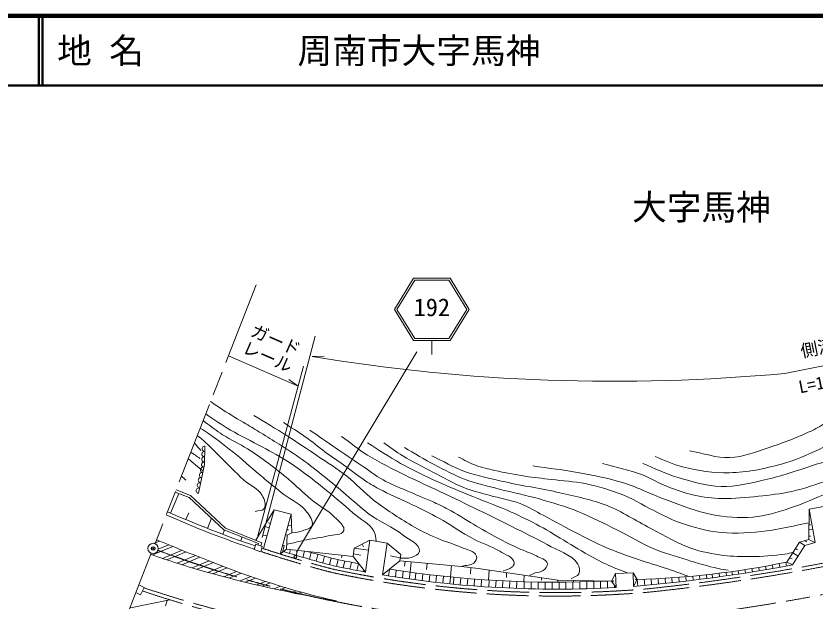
# Model space of a CAD drawing. Units: millimetres, scale not verified. Extents: x 40000 to 680003, y 20000 to 380002.
# Drawn here: x 364454 to 479594, y 295677 to 380002 of the extents above; entities that cross this region are included whole.
import ezdxf
from ezdxf.enums import TextEntityAlignment as Align

# ---------------------------------------------------------------- set-up
doc = ezdxf.new("R2010")
doc.units = ezdxf.units.MM
doc.header["$LTSCALE"] = 1000
doc.header["$PDMODE"] = 32
doc.header["$PDSIZE"] = 500
doc.linetypes.add('CHAIN', pattern=[18.5, 12, -1.5, 3.5, -1.5])
doc.linetypes.add('DASHED', pattern=[7.5, 6, -1.5])
for name, color, linetype, lineweight in [('M-BGD', 7, 'Continuous', 13), ('M-BGD-OTRS1', 7, 'DASHED', 13), ('M-BMK', 2, 'CHAIN', 13), ('M-BMK-SRVR', 3, 'Continuous', 13), ('M-STR-HTXT', 7, 'Continuous', 13), ('M-STR-STRC', 7, 'Continuous', 13), ('M-TTL', 2, 'Continuous', 140), ('M-TTL-LINE', 7, 'Continuous', 50), ('M-TTL-TXT', 7, 'Continuous', 50)]:
    doc.layers.add(name, color=color, linetype=linetype, lineweight=lineweight)
doc.layers.add('M-BMK-HTXT', color=7, linetype='Continuous')
doc.layers.add('M-OTRS', color=7, linetype='Continuous')
doc.styles.add('ＭＳ ゴシック', font='')
doc.styles.get('ＭＳ ゴシック').set_extended_font_data('MS Gothic')

# ---------------------------------------------------------------- blocks, each defined once
blk = doc.blocks.new('ﾌﾟﾛｯﾄﾏｰｸ-02')
at = {"color": 3, "linetype": 'Continuous', "lineweight": 13}
blk.add_circle((0, 0), 0.5, dxfattribs=at)
blk = doc.blocks.new('ﾌﾟﾛｯﾄﾏｰｸ-01')
at = {"color": 6}
blk.add_point((0, 0), dxfattribs=at)

msp = doc.modelspace()

# ---------------------------------------------------------------- linework, layer by layer
at = {"layer": 'M-BGD'}
for p, q in [((391678, 318000), (391599, 315345)), ((391599, 315345), (390734, 311211)), ((387918, 311169), (386731, 308352)), ((387392, 311372), (387384, 311375)), ((389405, 310594), (387392, 311372)), ((387530, 311695), (387521, 311701)), ((389594, 310897), (387530, 311694)), ((394654, 306192), (389594, 310897)), ((394415, 305936), (389405, 310594)), ((401651, 308825), (399018, 304426)), ((401651, 308825), (400105, 303227)), ((401651, 308825), (404121, 308187)), ((478732, 308920), (478681, 304543)), ((478732, 308920), (481128, 309349)), ((478732, 308920), (479592, 304114)), ((389348, 308402), (388948, 307405)), ((392620, 307606), (392037, 306150)), ((404121, 308187), (402534, 302443)), ((404121, 308187), (404186, 305493)), ((391550, 306416), (391540, 306347)), ((400227, 306445), (400928, 306208)), ((400852, 306934), (401108, 306858)), ((403674, 306572), (404160, 306534)), ((478705, 306653), (478933, 306658)), ((394498, 305930), (394274, 305289)), ((399421, 303965), (394415, 305936)), ((399870, 304082), (394654, 306192)), ((400113, 305165), (400612, 305064)), ((403310, 305253), (403527, 305183)), ((403527, 305183), (403425, 303156)), ((403506, 305961), (403736, 305934)), ((404186, 305493), (403527, 305183)), ((478697, 305948), (479249, 306031)), ((397030, 304907), (396837, 304351)), ((399740, 303621), (399870, 304082)), ((415457, 304432), (413203, 303296)), ((415457, 304432), (414805, 299859)), ((415457, 304432), (417930, 304029)), ((417930, 304029), (417275, 299433)), ((417930, 304029), (419897, 302363)), ((475519, 301281), (477367, 304136)), ((477367, 304136), (478681, 304543)), ((477367, 304136), (478150, 303668)), ((478146, 304377), (478370, 304220)), ((478150, 303668), (479592, 304114)), ((478681, 304543), (479554, 304102)), ((478687, 305046), (478944, 305035)), ((398760, 303123), (398993, 303884)), ((399715, 302786), (398760, 303123)), ((399948, 303547), (398993, 303884)), ((399362, 303754), (399421, 303965)), ((399715, 302786), (399948, 303547)), ((403425, 303156), (402534, 302443)), ((403116, 303664), (402875, 302693)), ((402894, 303747), (403166, 303702)), ((403425, 303156), (413034, 302106)), ((404005, 303093), (403869, 302548)), ((405008, 302983), (404816, 302210)), ((406011, 302873), (405786, 301968)), ((413203, 303296), (413034, 302106)), ((413203, 303296), (415255, 303016)), ((414330, 303864), (414521, 303482)), ((478150, 303668), (476343, 300879)), ((476791, 303245), (477076, 303045)), ((406991, 302671), (406750, 301700)), ((407954, 302400), (407713, 301430)), ((408919, 302136), (408678, 301165)), ((409885, 301878), (409644, 300908)), ((411460, 302278), (411373, 301878)), ((413034, 302106), (414805, 299859)), ((413088, 302488), (414140, 302267)), ((418436, 302179), (419832, 301909)), ((419897, 302363), (419767, 301456)), ((475926, 301910), (476319, 301738)), ((476387, 302622), (477171, 302157)), ((410859, 301647), (410617, 300676)), ((411839, 301446), (411597, 300474)), ((412821, 301250), (412579, 300279)), ((413804, 301061), (413562, 300089)), ((419767, 301456), (417275, 299433)), ((419767, 301456), (428640, 300664)), ((420532, 301388), (420439, 300688)), ((421398, 301310), (421234, 299845)), ((423694, 301106), (423632, 300228)), ((427214, 300792), (427052, 299151)), ((428640, 300664), (431074, 300355)), ((471475, 300520), (471558, 300035)), ((472460, 300693), (472544, 300200)), ((473444, 300873), (473529, 300370)), ((474426, 301062), (474514, 300544)), ((475407, 301258), (475498, 300722)), ((475519, 301281), (476343, 300879)), ((414600, 300119), (414547, 299906)), ((418259, 300231), (418153, 299292)), ((419254, 300133), (419142, 299138)), ((420244, 299986), (420132, 298992)), ((421234, 299845), (421123, 298851)), ((422085, 299730), (421987, 298734)), ((423077, 299601), (422979, 298605)), ((424070, 299479), (423972, 298483)), ((430019, 300489), (429963, 299619)), ((431074, 300355), (442541, 298660)), ((432640, 300124), (432538, 298701)), ((435147, 299753), (435117, 299064)), ((437671, 299380), (437622, 298460)), ((450862, 299645), (450251, 298547)), ((450862, 299645), (453373, 299746)), ((450862, 299645), (450950, 297623)), ((453373, 299746), (453943, 298773)), ((453373, 299746), (453459, 297782)), ((463966, 299466), (464003, 298916)), ((464785, 299558), (464845, 299028)), ((465778, 299678), (465836, 299164)), ((466770, 299805), (466827, 299304)), ((467631, 299922), (467710, 299433)), ((468512, 300048), (468594, 299565)), ((469501, 300197), (469583, 299717)), ((470489, 300355), (470571, 299874)), ((425064, 299363), (424966, 298368)), ((426058, 299254), (425960, 298259)), ((427052, 299151), (426955, 298156)), ((427554, 299102), (427482, 298104)), ((428549, 299009), (428477, 298011)), ((429546, 298922), (429474, 297925)), ((430543, 298842), (430471, 297845)), ((431540, 298768), (431468, 297771)), ((432628, 298695), (432575, 297697)), ((433626, 298635), (433573, 297637)), ((434625, 298582), (434572, 297583)), ((435623, 298535), (435570, 297536)), ((436623, 298494), (436570, 297495)), ((437706, 298457), (437705, 297457)), ((438706, 298430), (438705, 297430)), ((439706, 298409), (439705, 297409)), ((440170, 299011), (440164, 298668)), ((440706, 298395), (440705, 297395)), ((441706, 298388), (441705, 297388)), ((442541, 298660), (442527, 298386)), ((442541, 298660), (450251, 298547)), ((442706, 298387), (442705, 297387)), ((443706, 298392), (443705, 297392)), ((444706, 298404), (444705, 297404)), ((444800, 298627), (444798, 298405)), ((445706, 298422), (445705, 297422)), ((446706, 298447), (446705, 297446)), ((446706, 298599), (446706, 298447)), ((447706, 298478), (447705, 297478)), ((448706, 298516), (448705, 297515)), ((449706, 298555), (449705, 297559)), ((450251, 298547), (450950, 297623)), ((450251, 298547), (450607, 298521)), ((453943, 298773), (453459, 297782)), ((453943, 298773), (453681, 298774)), ((453989, 298774), (454054, 297833)), ((454990, 298807), (455051, 297922)), ((455989, 298849), (456047, 298015)), ((456988, 298898), (457042, 298112)), ((457986, 298955), (458038, 298214)), ((458984, 299020), (459033, 298320)), ((459982, 299093), (460027, 298430)), ((460978, 299174), (461022, 298545)), ((461975, 299263), (462016, 298664)), ((462970, 299360), (463010, 298788)), ((382165, 298012), (382917, 297636)), ((382917, 297636), (382381, 296563)), ((450705, 297946), (450705, 297610)), ((381726, 296890), (382381, 296563)), ((386633, 295854), (380942, 294686)), ((386236, 295772), (386014, 294999))]:
    msp.add_line(p, q, dxfattribs=at)
msp.add_circle((404709, 302050), 200, dxfattribs=at)
for centre, radius, start, end in [((391649, 317618), 383, 85.69666, 270.90367), ((391626, 316854), 383, 85.69666, 270.90367), ((391576, 315328), 381, 84.91986, 261.0352), ((391604, 316090), 383, 85.69666, 270.90367), ((391421, 314581), 383, 75.57656, 260.78356), ((391108, 313085), 383, 75.57656, 260.78356), ((391265, 313833), 383, 75.57656, 260.78356), ((390952, 312337), 383, 75.57656, 260.78356), ((390795, 311588), 383, 75.57656, 260.78356), ((449427, 451924), 157164, 246.23992, 251.19606), ((449427, 451924), 156664, 246.23228, 251.1903), ((449427, 451924), 156168, 252.69997, 255.43688), ((449427, 451924), 155168, 253.92155, 255.43688), ((442383, 452385), 153999, 258.00083, 259.32891), ((442383, 452385), 154999, 258.00083, 259.75131), ((434374, 524969), 227987, 274.80174, 280.6078), ((450334, 423852), 125131, 271.65231, 281.61071), ((442383, 452385), 154999, 260.67779, 273.16861), ((442383, 452385), 153999, 261.00919, 272.69014)]:
    msp.add_arc(centre, radius, start, end, dxfattribs=at)
for points, knots in [([(438940, 315146), (441172, 314819), (443420, 314580), (445638, 314165), (447724, 313776), (449819, 313378), (451846, 312751), (454108, 312051), (456223, 310939), (458452, 310144), (460505, 309412), (462538, 308559), (464679, 308154), (466626, 307785), (468636, 307598), (470610, 307767), (472427, 307923), (474191, 308492), (475929, 309044), (477836, 309651), (479627, 310578), (481504, 311272), (482968, 311812), (484442, 312330), (485937, 312778), (487751, 313321), (489613, 313687), (491434, 314206), (492637, 314548), (493868, 314824), (495017, 315319), (496384, 315909), (497697, 316647), (498911, 317511), (500259, 318470), (501419, 319672), (502631, 320799), (503789, 321875), (504842, 323063), (506023, 324115), (506581, 324611), (507184, 325055), (507764, 325526)], [0, 0, 0, 0, 1, 1, 1, 2, 2, 2, 3, 3, 3, 4, 4, 4, 5, 5, 5, 6, 6, 6, 7, 7, 7, 8, 8, 8, 9, 9, 9, 10, 10, 10, 11, 11, 11, 12, 12, 12, 13, 13, 13, 14, 14, 14, 14]), ([(419914, 301839), (420408, 301872), (420933, 301759), (421395, 301936), (421863, 302116), (422548, 302367), (422577, 302868), (422638, 303939), (421135, 304469), (420293, 305135), (418729, 306373), (416825, 307123), (415214, 308299), (414090, 309120), (413098, 310107), (412032, 311002), (410988, 311879), (409951, 312764), (408886, 313614), (407832, 314455), (406773, 315292), (405677, 316077), (404602, 316845), (403490, 317560), (402379, 318274), (401504, 318836), (400613, 319374), (399726, 319917), (399014, 320354), (398297, 320783), (397582, 321216), (396487, 321879), (395374, 322513), (394296, 323206), (393687, 323598), (393094, 324014), (392501, 324430)], [0, 0, 0, 0, 1, 1, 1, 2, 2, 2, 3, 3, 3, 4, 4, 4, 5, 5, 5, 6, 6, 6, 7, 7, 7, 8, 8, 8, 9, 9, 9, 10, 10, 10, 11, 11, 11, 12, 12, 12, 12]), ([(501787, 323774), (500471, 322647), (499236, 321418), (497838, 320394), (496333, 319291), (494774, 318229), (493085, 317435), (491033, 316471), (488753, 316085), (486632, 315281), (484906, 314627), (483270, 313748), (481537, 313113), (479806, 312479), (478052, 311886), (476254, 311480), (474675, 311122), (473058, 310945), (471447, 310778), (469703, 310597), (467950, 310405), (466197, 310456), (464843, 310495), (463484, 310639), (462163, 310937), (460619, 311285), (459129, 311855), (457663, 312451), (456652, 312863), (455733, 313484), (454712, 313869), (452851, 314571), (450882, 314944), (448967, 315482)], [0, 0, 0, 0, 1, 1, 1, 2, 2, 2, 3, 3, 3, 4, 4, 4, 5, 5, 5, 6, 6, 6, 7, 7, 7, 8, 8, 8, 9, 9, 9, 10, 10, 10, 11, 11, 11, 11]), ([(454765, 315493), (456464, 314821), (458113, 314002), (459863, 313476), (461886, 312869), (463954, 312237), (466065, 312178), (468174, 312120), (470265, 312666), (472323, 313128), (474625, 313646), (476861, 314425), (479102, 315161), (481336, 315895), (483612, 316545), (485745, 317537), (487650, 318423), (489452, 319533), (491195, 320708), (492861, 321831), (494371, 323169), (495959, 324400)], [0, 0, 0, 0, 1, 1, 1, 2, 2, 2, 3, 3, 3, 4, 4, 4, 5, 5, 5, 6, 6, 6, 7, 7, 7, 7]), ([(391799, 322637), (392938, 321798), (394140, 321046), (395358, 320327), (396849, 319448), (398423, 318718), (399939, 317882), (401261, 317153), (402610, 316466), (403873, 315639), (405530, 314553), (407083, 313315), (408633, 312082), (410145, 310879), (411593, 309597), (413060, 308340), (414059, 307483), (415358, 306875), (416038, 305749), (416287, 305337), (416259, 304813), (416370, 304345)], [0, 0, 0, 0, 1, 1, 1, 2, 2, 2, 3, 3, 3, 4, 4, 4, 5, 5, 5, 6, 6, 6, 7, 7, 7, 7]), ([(398707, 322425), (400309, 321451), (401931, 320510), (403512, 319504), (404959, 318585), (406375, 317619), (407794, 316658), (409250, 315671), (410752, 314744), (412137, 313658), (413489, 312598), (414634, 311287), (415994, 310236), (417725, 308899), (419558, 307689), (421445, 306585), (422602, 305907), (423807, 305309), (425033, 304768), (426187, 304258), (427429, 303961), (428572, 303426), (429354, 303060), (430543, 302969), (430829, 302155), (430949, 301812), (430693, 301383), (430420, 301144), (429993, 300769), (429321, 300858), (428772, 300715)], [0, 0, 0, 0, 1, 1, 1, 2, 2, 2, 3, 3, 3, 4, 4, 4, 5, 5, 5, 6, 6, 6, 7, 7, 7, 8, 8, 8, 9, 9, 9, 10, 10, 10, 10]), ([(403594, 303869), (404510, 304082), (405421, 304318), (406342, 304507), (407376, 304719), (408437, 304798), (409458, 305063), (410216, 305260), (411412, 305091), (411679, 305827), (411897, 306426), (411114, 306987), (410690, 307463), (409643, 308638), (408168, 309347), (406957, 310352), (405847, 311274), (404827, 312301), (403723, 313229), (402778, 314024), (401816, 314798), (400824, 315533), (399848, 316257), (398853, 316957), (397825, 317603), (396658, 318336), (395394, 318905), (394234, 319648), (393387, 320191), (392593, 320812), (391783, 321407), (391662, 321496), (391543, 321587), (391424, 321677)], [0, 0, 0, 0, 1, 1, 1, 2, 2, 2, 3, 3, 3, 4, 4, 4, 5, 5, 5, 6, 6, 6, 7, 7, 7, 8, 8, 8, 9, 9, 9, 10, 10, 10, 11, 11, 11, 11]), ([(434654, 300009), (435066, 300185), (435559, 300236), (435891, 300538), (436074, 300705), (436297, 300949), (436247, 301193), (436069, 302064), (434911, 302380), (434155, 302848), (432984, 303572), (431631, 303956), (430415, 304604), (428687, 305525), (427089, 306677), (425375, 307625), (424128, 308315), (422843, 308937), (421562, 309564), (420166, 310247), (418724, 310839), (417341, 311551), (416567, 311951), (415797, 312362), (415063, 312832), (414002, 313512), (413028, 314320), (412003, 315054), (411000, 315771), (409973, 316454), (408979, 317184), (408015, 317892), (407107, 318677), (406129, 319366), (405109, 320084), (404034, 320720), (402986, 321396)], [0, 0, 0, 0, 1, 1, 1, 2, 2, 2, 3, 3, 3, 4, 4, 4, 5, 5, 5, 6, 6, 6, 7, 7, 7, 8, 8, 8, 9, 9, 9, 10, 10, 10, 11, 11, 11, 12, 12, 12, 12]), ([(486850, 321436), (484626, 320137), (482497, 318662), (480179, 317539), (478441, 316697), (476646, 315938), (474785, 315423), (472333, 314746), (469802, 314217), (467259, 314165), (464996, 314119), (462720, 314472), (460522, 315011), (459151, 315347), (457877, 315995), (456554, 316486)], [0, 0, 0, 0, 1, 1, 1, 2, 2, 2, 3, 3, 3, 4, 4, 4, 5, 5, 5, 5]), ([(461510, 317314), (463454, 316991), (465373, 316258), (467342, 316345), (469275, 316430), (471124, 317194), (472963, 317796), (475161, 318515), (477330, 319349), (479406, 320370), (480199, 320760), (480928, 321269), (481689, 321719)], [0, 0, 0, 0, 1, 1, 1, 2, 2, 2, 3, 3, 3, 4, 4, 4, 4]), ([(404320, 305501), (404792, 305601), (405286, 305629), (405736, 305802), (406232, 305993), (406936, 306100), (407114, 306600), (407340, 307239), (406795, 307957), (406389, 308501), (405554, 309619), (404159, 310178), (403061, 311039), (402050, 311833), (401050, 312640), (400062, 313462), (398748, 314556), (397497, 315725), (396167, 316799), (394877, 317841), (393558, 318848), (392209, 319811), (391817, 320090), (391412, 320353), (391008, 320613)], [0, 0, 0, 0, 1, 1, 1, 2, 2, 2, 3, 3, 3, 4, 4, 4, 5, 5, 5, 6, 6, 6, 7, 7, 7, 8, 8, 8, 8]), ([(406812, 320310), (408043, 319454), (409268, 318588), (410506, 317741), (411700, 316922), (412906, 316120), (414108, 315312), (415185, 314587), (416210, 313776), (417342, 313141), (418415, 312540), (419570, 312098), (420695, 311602), (421941, 311053), (423217, 310575), (424456, 310013), (425211, 309671), (425962, 309320), (426692, 308928), (427955, 308248), (429155, 307456), (430395, 306733), (431558, 306055), (432710, 305355), (433900, 304724), (434885, 304202), (435892, 303722), (436906, 303258), (437743, 302875), (438637, 302613), (439443, 302169), (440002, 301862), (440888, 301711), (441023, 301087), (441108, 300698), (440721, 300309), (440408, 300064), (440096, 299821), (439645, 299855), (439274, 299717), (438998, 299614), (438734, 299478), (438464, 299358)], [0, 0, 0, 0, 1, 1, 1, 2, 2, 2, 3, 3, 3, 4, 4, 4, 5, 5, 5, 6, 6, 6, 7, 7, 7, 8, 8, 8, 9, 9, 9, 10, 10, 10, 11, 11, 11, 12, 12, 12, 13, 13, 13, 14, 14, 14, 14]), ([(398930, 308603), (399364, 308732), (399992, 308607), (400232, 308991), (400575, 309539), (400237, 310343), (399917, 310905), (399342, 311916), (398106, 312367), (397245, 313150), (396112, 314180), (395066, 315302), (393971, 316372), (393136, 317189), (392334, 318040), (391459, 318813), (391177, 319062), (390879, 319292), (390580, 319519)], [0, 0, 0, 0, 1, 1, 1, 2, 2, 2, 3, 3, 3, 4, 4, 4, 5, 5, 5, 6, 6, 6, 6]), ([(444477, 298899), (444840, 299138), (445384, 299222), (445568, 299617), (445763, 300038), (445651, 300607), (445404, 301000), (444473, 302479), (442495, 302940), (440979, 303807), (439331, 304751), (437607, 305556), (435911, 306411), (434127, 307311), (432336, 308196), (430539, 309069), (428646, 309990), (426743, 310890), (424841, 311792), (423415, 312468), (421967, 313101), (420556, 313807), (418724, 314724), (416867, 315607), (415129, 316691), (413818, 317509), (412626, 318505), (411374, 319413)], [0, 0, 0, 0, 1, 1, 1, 2, 2, 2, 3, 3, 3, 4, 4, 4, 5, 5, 5, 6, 6, 6, 7, 7, 7, 8, 8, 8, 9, 9, 9, 9]), ([(390157, 318439), (390195, 318406), (390235, 318375), (390271, 318339), (390561, 318042), (390806, 317705), (391074, 317388)], [0, 0, 0, 0, 1, 1, 1, 2, 2, 2, 2]), ([(415130, 318458), (416711, 317476), (418248, 316419), (419874, 315513), (421593, 314557), (423372, 313709), (425161, 312891), (426849, 312120), (428580, 311447), (430296, 310739), (432126, 309983), (433992, 309313), (435799, 308504), (437192, 307880), (438566, 307215), (439908, 306488), (441259, 305757), (442545, 304910), (443870, 304132), (445267, 303312), (446641, 302449), (448075, 301697), (449035, 301194), (450014, 300726), (451014, 300309), (451522, 300098), (452048, 299933), (452564, 299745)], [0, 0, 0, 0, 1, 1, 1, 2, 2, 2, 3, 3, 3, 4, 4, 4, 5, 5, 5, 6, 6, 6, 7, 7, 7, 8, 8, 8, 9, 9, 9, 9]), ([(461206, 299294), (460265, 299630), (459329, 299983), (458383, 300303), (456933, 300794), (455455, 301200), (454009, 301700), (452480, 302230), (450950, 302764), (449462, 303399), (448159, 303955), (446897, 304602), (445634, 305243), (443869, 306140), (442155, 307131), (440399, 308045), (439306, 308613), (438251, 309272), (437101, 309712), (435667, 310262), (434130, 310488), (432655, 310913), (431422, 311268), (430165, 311563), (428973, 312038), (427441, 312649), (426006, 313482), (424542, 314243), (423074, 315005), (421592, 315747), (420179, 316607), (419241, 317178), (418361, 317841), (417452, 318458)], [0, 0, 0, 0, 1, 1, 1, 2, 2, 2, 3, 3, 3, 4, 4, 4, 5, 5, 5, 6, 6, 6, 7, 7, 7, 8, 8, 8, 9, 9, 9, 10, 10, 10, 11, 11, 11, 11]), ([(420422, 317790), (421884, 316961), (423319, 316082), (424807, 315303), (426216, 314564), (427619, 313796), (429106, 313231), (430724, 312616), (432427, 312252), (434100, 311808), (436020, 311298), (437977, 310930), (439888, 310384), (441747, 309854), (443605, 309298), (445402, 308586), (447366, 307809), (449246, 306832), (451140, 305897), (452861, 305049), (454485, 303999), (456252, 303250), (457837, 302577), (459503, 302108), (461149, 301603), (462637, 301146), (464129, 300691), (465649, 300354), (466127, 300248), (466615, 300192), (467098, 300111)], [0, 0, 0, 0, 1, 1, 1, 2, 2, 2, 3, 3, 3, 4, 4, 4, 5, 5, 5, 6, 6, 6, 7, 7, 7, 8, 8, 8, 9, 9, 9, 10, 10, 10, 10]), ([(424374, 316587), (425950, 315847), (427465, 314960), (429102, 314369), (430989, 313687), (432972, 313303), (434927, 312854), (437550, 312252), (440225, 311892), (442845, 311274), (445125, 310737), (447443, 310279), (449624, 309425), (451802, 308573), (453761, 307245), (455846, 306188), (457794, 305201), (459660, 304012), (461721, 303289), (463236, 302757), (464834, 302463), (466427, 302254), (467730, 302083), (469051, 302059), (470365, 302079), (471999, 302103), (473638, 302202), (475254, 302442), (475665, 302503), (476065, 302625), (476470, 302716)], [0, 0, 0, 0, 1, 1, 1, 2, 2, 2, 3, 3, 3, 4, 4, 4, 5, 5, 5, 6, 6, 6, 7, 7, 7, 8, 8, 8, 9, 9, 9, 10, 10, 10, 10]), ([(478701, 306946), (476682, 306563), (474685, 306027), (472642, 305797), (470461, 305551), (468247, 305341), (466063, 305553), (464070, 305747), (462110, 306282), (460215, 306926), (459094, 307307), (458046, 307875), (456980, 308390), (455315, 309193), (453762, 310232), (452047, 310923), (450249, 311647), (448374, 312194), (446478, 312593), (444883, 312929), (443243, 312999), (441625, 313198), (440354, 313355), (439076, 313461), (437810, 313661), (436345, 313893), (434889, 314182), (433443, 314513), (432517, 314725), (431580, 314914), (430688, 315241), (429838, 315552), (429052, 316018), (428235, 316407)], [0, 0, 0, 0, 1, 1, 1, 2, 2, 2, 3, 3, 3, 4, 4, 4, 5, 5, 5, 6, 6, 6, 7, 7, 7, 8, 8, 8, 9, 9, 9, 10, 10, 10, 11, 11, 11, 11])]:
    msp.add_open_spline(points, degree=3, knots=knots, dxfattribs=at)
for points in [[(389651, 317145), (390086, 316839), (390521, 316534), (390955, 316227)], [(389273, 316181), (389982, 315599), (390667, 314986), (391412, 314450)], [(388297, 313684), (388512, 313487), (388729, 313291), (388947, 313096)]]:
    msp.add_open_spline(points, degree=3, dxfattribs=at)
at = {"layer": 'M-BGD-OTRS1'}
for centre, radius, start, end in [((423949, 601450), 305642, 275.91352, 283.3061), ((449427, 451924), 157164, 251.56485, 255.48477), ((449427, 451924), 156664, 251.56026, 255.48071), ((423949, 601450), 306142, 275.91352, 283.3061), ((442383, 452385), 155999, 258.03269, 274.81974), ((442383, 452385), 155499, 258.03678, 274.81974), ((436229, 456261), 167899, 251.39653, 260.33038), ((436229, 456261), 167400, 251.42029, 260.33734)]:
    msp.add_arc(centre, radius, start, end, dxfattribs=at)
at = {"layer": 'M-BMK'}
for p, q in [((399078, 341240), (384488, 303950)), ((383941, 302553), (369351, 265263))]:
    msp.add_line(p, q, dxfattribs=at)
for centre, radius, start, end in [((443336, 457460), 165154, 249.28418, 262.72667), ((411833, 664707), 374498, 277.70996, 280.77112)]:
    msp.add_arc(centre, radius, start, end, dxfattribs=at)
at = {"layer": 'M-STR-HTXT'}
for p, q in [((475253, 328487), (554108, 344310)), ((399927, 304825), (407561, 333866)), ((405105, 326637), (395074, 331007)), ((407115, 330912), (408870, 330977)), ((399321, 305087), (405883, 329535)), ((405105, 326637), (403766, 327604))]:
    msp.add_line(p, q, dxfattribs=at)
msp.add_arc((450582, 593829), 266486, 260.61253, 275.31196, dxfattribs=at)
at = {"layer": 'M-STR-STRC'}
for p, q in [((421744, 342215), (418980, 337715)), ((421744, 342215), (427016, 342215)), ((429780, 337715), (427016, 342215)), ((421912, 341915), (419332, 337715)), ((421912, 341915), (426848, 341915)), ((429428, 337715), (426848, 341915)), ((418980, 337715), (421744, 333215)), ((419332, 337715), (421912, 333515)), ((426848, 333515), (429428, 337715)), ((427016, 333215), (429780, 337715)), ((421744, 333215), (427016, 333215)), ((421912, 333515), (426848, 333515)), ((424380, 333215), (424380, 331215)), ((404898, 302705), (422238, 331585)), ((384365, 303986), (384528, 304053)), ((384528, 304053), (385157, 304310)), ((384114, 302317), (387069, 303525)), ((384957, 303148), (386474, 303768)), ((385548, 301823), (388399, 302988)), ((386202, 301604), (389000, 302748)), ((387674, 301125), (390342, 302216)), ((388345, 300914), (390949, 301978)), ((389857, 300451), (392305, 301452)), ((390547, 300247), (392906, 301211)), ((392102, 299802), (394254, 300682)), ((392812, 299606), (394869, 300447)), ((394406, 299177), (396253, 299932)), ((395131, 298988), (396884, 299704)), ((396759, 298573), (398305, 299205)), ((397500, 298390), (398953, 298984)), ((399165, 297990), (400414, 298500)), ((399923, 297814), (401081, 298287)), ((401627, 297430), (402584, 297821)), ((402403, 297261), (403271, 297615)), ((404149, 296894), (404820, 297168)), ((404944, 296733), (405528, 296971))]:
    msp.add_line(p, q, dxfattribs=at)
for centre, radius, start, end in [((504472, 592330), 311756, 247.40741, 248.92956), ((426761, 423823), 128773, 250.54966, 254.2319), ((437039, 411679), 118957, 247.95535, 257.17977), ((440024, 471895), 178640, 254.3281, 260.53363)]:
    msp.add_arc(centre, radius, start, end, dxfattribs=at)
at = {"layer": 'M-TTL'}
msp.add_line((680003, 380002), (40000, 380002), dxfattribs=at)
at = {"layer": 'M-TTL-LINE'}
for p, q in [((367752, 380002), (367752, 370002)), ((368252, 380002), (368252, 370002)), ((40000, 370002), (680003, 370002))]:
    msp.add_line(p, q, dxfattribs=at)

# ---------------------------------------------------------------- block references
at = {"layer": 'M-BMK-SRVR', "xscale": 1500.007, "yscale": 1500.007}
msp.add_blockref('ﾌﾟﾛｯﾄﾏｰｸ-02', (384215, 303251), dxfattribs=at)
msp.add_blockref('ﾌﾟﾛｯﾄﾏｰｸ-02', (384215, 303251), dxfattribs=at)
msp.add_blockref('ﾌﾟﾛｯﾄﾏｰｸ-02', (384215, 303251), dxfattribs=at)
at = {"layer": 'M-OTRS', "xscale": 1000.004, "yscale": 1000.004}
msp.add_blockref('ﾌﾟﾛｯﾄﾏｰｸ-01', (384215, 303251), dxfattribs=at)

# ---------------------------------------------------------------- texts
at = {"layer": 'M-BMK-HTXT', "style": 'ＭＳ ゴシック'}
msp.add_text('大字馬神', height=3666, dxfattribs=at).set_placement((453232, 349516), align=Align.BOTTOM_LEFT)
at = {"layer": 'M-STR-HTXT', "style": 'ＭＳ ゴシック'}
for s, rotation, p in [('ガード', 336.461, (397876, 333455)), ('レール', 336.461, (396689, 331035)), ('側溝', 11.346, (477815, 330221)), ('L=165.0', 11.346, (477532, 325056))]:
    msp.add_text(s, height=1833, rotation=rotation, dxfattribs=at).set_placement(p, align=Align.BOTTOM_LEFT)
at = {"layer": 'M-STR-STRC', "style": 'ＭＳ ゴシック'}
msp.add_text('192', height=2566, dxfattribs=at).set_placement((424380, 335965), align=Align.BOTTOM_CENTER)
at = {"layer": 'M-TTL-TXT', "style": 'ＭＳ ゴシック'}
for s, p in [('地 名', (370381, 375002)), ('周南市大字馬神', (405025, 375002))]:
    msp.add_text(s, height=3666, dxfattribs=at).set_placement(p, align=Align.MIDDLE_LEFT)

doc.saveas('drawing.dxf')
